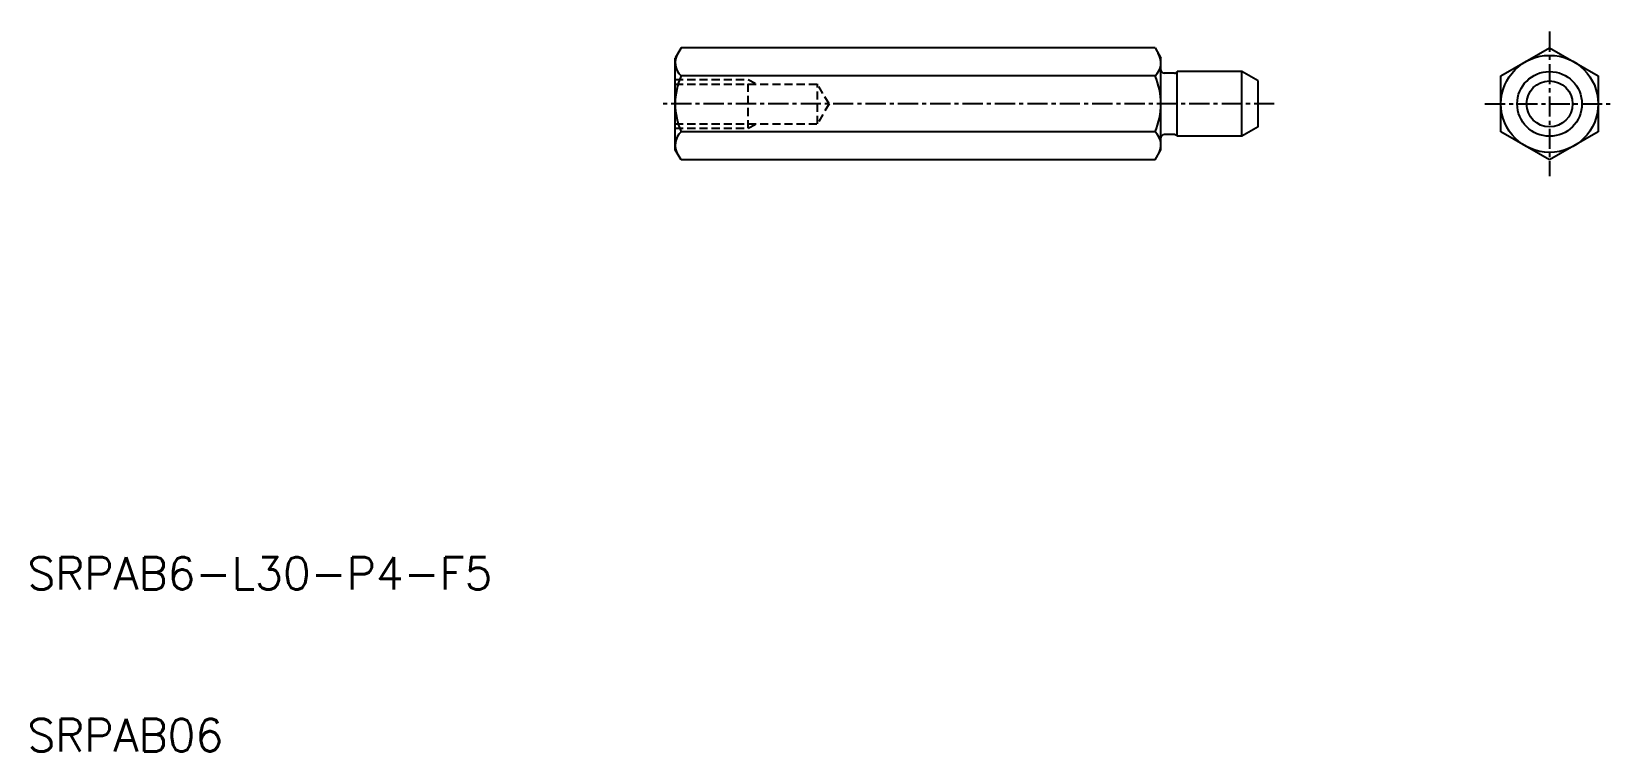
# Model space of a CAD drawing. Extents: x 10.3 to 108, y 10 to 54.5.
import ezdxf

# ---------------------------------------------------------------- set-up
doc = ezdxf.new("R2010")
doc.units = 0
doc.linetypes.add('CENTER', pattern=[2, 1.25, -0.25, 0.25, -0.25])
doc.linetypes.add('DASHED', pattern=[0.75, 0.5, -0.25])
doc.layers.get('0').update_dxf_attribs({"linetype": 'CONTINUOUS'})
doc.layers.add('CENTER', color=1, linetype='CENTER')
doc.styles.get("Standard").update_dxf_attribs({"font": 'txt.shx'})

msp = doc.modelspace()

# ---------------------------------------------------------------- linework, layer by layer
at = {"color": 7, "linetype": 'CONTINUOUS'}
for p, q in [((50.367, 53.464), (50, 52.828)), ((50, 47.172), (50, 52.828)), ((79.633, 53.464), (50.367, 53.464)), ((79.633, 53.464), (80, 52.828)), ((80, 47.172), (80, 52.828)), ((101, 51.732), (104, 53.464)), ((104, 53.464), (107, 51.732)), ((80.827, 51.9), (80.2, 51.9)), ((85, 52), (81, 52)), ((81, 48), (81, 52)), ((85, 48), (85, 52)), ((86, 51.423), (85, 52)), ((79.633, 51.732), (50.367, 51.732)), ((67.5, 51.732), (67.5, 51.732)), ((76.066, 51.732), (76.066, 51.732)), ((86, 48.577), (86, 51.423)), ((101, 48.268), (101, 51.732)), ((107, 51.732), (107, 48.268)), ((79.633, 48.268), (50.367, 48.268)), ((80.827, 48.1), (80.2, 48.1)), ((85, 48), (81, 48)), ((86, 48.577), (85, 48)), ((104, 46.536), (101, 48.268)), ((107, 48.268), (104, 46.536)), ((50.367, 46.536), (50, 47.172)), ((79.633, 46.536), (80, 47.172)), ((79.633, 46.536), (50.367, 46.536))]:
    msp.add_line(p, q, dxfattribs=at)
at = {"color": 3, "linetype": 'DASHED'}
for p, q in [((50, 51.5), (54.5, 51.5)), ((50, 51.229), (58.79, 51.229)), ((54.5, 51.5), (55.041, 51.229)), ((54.5, 48.5), (54.5, 51.5)), ((58.79, 48.77), (58.79, 51.23)), ((59.5, 50), (58.79, 51.229)), ((59.5, 50), (58.79, 48.77)), ((50, 48.77), (58.79, 48.77)), ((50, 48.5), (54.5, 48.5)), ((54.5, 48.5), (55.041, 48.77))]:
    msp.add_line(p, q, dxfattribs=at)
at = {"color": 7, "linetype": 'CONTINUOUS'}
for radius in [3, 2, 1.423]:
    msp.add_circle((104, 50), radius, dxfattribs=at)
for centre, radius, start, end in [((51.102, 52.548), 1.098, 148.18186, 227.99645), ((78.898, 52.548), 1.098, 312.00355, 31.81814), ((80.2, 52.1), 0.2, 180, 270), ((80.827, 52.1), 0.2, 270, 330), ((54.271, 50), 4.271, 156.07291, 203.92711), ((75.729, 50), 4.271, 336.07289, 23.92709), ((51.102, 47.452), 1.098, 132.00355, 211.81814), ((78.898, 47.452), 1.098, 328.18186, 47.99645), ((80.2, 47.9), 0.2, 90, 180), ((80.827, 47.9), 0.2, 30, 90)]:
    msp.add_arc(centre, radius, start, end, dxfattribs=at)
at = {"layer": 'CENTER', "color": 1, "linetype": 'CENTER'}
for p, q in [((104, 54.464), (104, 45.536)), ((87, 50), (49, 50)), ((100, 50), (108, 50))]:
    msp.add_line(p, q, dxfattribs=at)

# ---------------------------------------------------------------- texts
at = {"color": 7, "linetype": 'CONTINUOUS'}
for s, p in [('SRPAB6-L30-P4-F5', (10, 20)), ('SRPAB06', (10, 10))]:
    msp.add_text(s, height=2, dxfattribs=at).set_placement(p)

doc.saveas('drawing.dxf')
